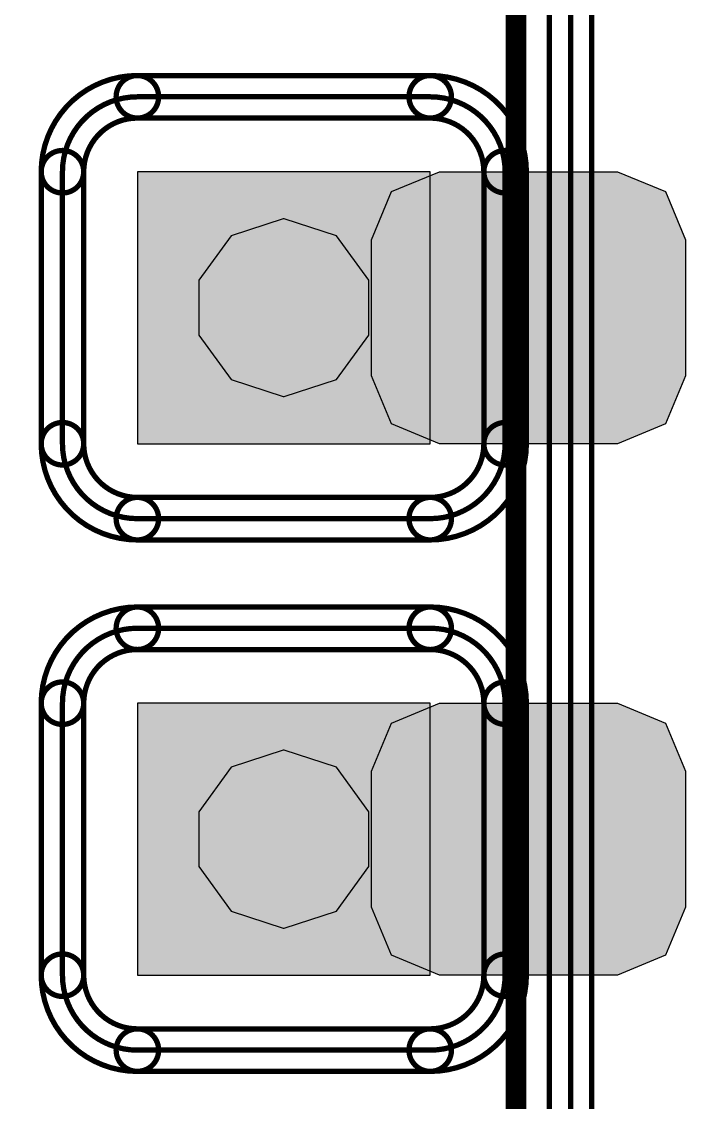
# Model space of a CAD drawing. Header units: millimetres. Extents: x -20.3 to 71.3, y -20.5 to 20.3.
# Drawn here: x 37.74 to 40.91, y -6.21 to -1.05 of the extents above; entities that cross this region are included whole.
import ezdxf

# ---------------------------------------------------------------- set-up
doc = ezdxf.new("R2010")
doc.units = ezdxf.units.MM
for name, color, linetype, true_color in [('Bottom Layer', 7, 'Continuous', 0x0000ff), ('Hole Layer', 7, 'Continuous', 0x222222), ('Top Layer', 7, 'Continuous', 0xff0000), ('Top Silkscreen Layer', 7, 'Continuous', 0xffcc00)]:
    doc.layers.add(name, color=color, linetype=linetype, true_color=true_color)

msp = doc.modelspace()

# ---------------------------------------------------------------- hatches: boundary and pattern name
at = {"layer": 'Bottom Layer'}
for points in [[(39.6891, -3.063), (39.6891, -1.763), (38.2891, -1.763), (38.2891, -3.063)], [(39.6891, -5.603), (39.6891, -4.303), (38.2891, -4.303), (38.2891, -5.603)]]:
    msp.add_hatch(color=256, dxfattribs=at).paths.add_polyline_path(points)
at = {"layer": 'Hole Layer'}
for points in [[(38.9916, -2.838), (39.2414, -2.7568), (39.3958, -2.5443), (39.3958, -2.2817), (39.2414, -2.0692), (38.9916, -1.988), (38.9865, -1.988), (38.7367, -2.0692), (38.5823, -2.2817), (38.5823, -2.5443), (38.7367, -2.7568), (38.9865, -2.838)], [(38.9916, -5.378), (39.2414, -5.2968), (39.3958, -5.0843), (39.3958, -4.8217), (39.2414, -4.6092), (38.9916, -4.528), (38.9865, -4.528), (38.7367, -4.6092), (38.5823, -4.8217), (38.5823, -5.0843), (38.7367, -5.2968), (38.9865, -5.378)]]:
    msp.add_hatch(color=256, dxfattribs=at).paths.add_polyline_path(points)
at = {"layer": 'Top Layer'}
for points in [[(39.6891, -3.063), (39.6891, -1.763), (38.2891, -1.763), (38.2891, -3.063)], [(40.9091, -2.738), (40.8139, -2.9678), (40.5841, -3.063), (39.7341, -3.063), (39.5043, -2.9678), (39.4091, -2.738), (39.4091, -2.088), (39.5043, -1.8582), (39.7341, -1.763), (40.5841, -1.763), (40.8139, -1.8582), (40.9091, -2.088)], [(39.6891, -5.603), (39.6891, -4.303), (38.2891, -4.303), (38.2891, -5.603)], [(40.9091, -5.278), (40.8139, -5.5078), (40.5841, -5.603), (39.7341, -5.603), (39.5043, -5.5078), (39.4091, -5.278), (39.4091, -4.628), (39.5043, -4.3982), (39.7341, -4.303), (40.5841, -4.303), (40.8139, -4.3982), (40.9091, -4.628)]]:
    msp.add_hatch(color=256, dxfattribs=at).paths.add_polyline_path(points)

# ---------------------------------------------------------------- linework, layer by layer
at = {"layer": 'Bottom Layer', "const_width": 0.0254}
for points in [[(40.2583, 16.2449, -1), (40.4615, 16.2449), (40.4615, -17.0389, -1), (40.2583, -17.0389)], [(37.8293, -1.763, -0.414214), (38.2891, -1.3033, -1), (38.2891, -1.5065, 0.414214), (38.0325, -1.763, -1)], [(38.2891, -1.5065, -1), (38.2891, -1.3033), (39.6891, -1.3033, -1), (39.6891, -1.5065)], [(38.2891, -1.5065, -1), (38.2891, -1.3033), (38.2891, -1.3033, -1), (38.2891, -1.5065)], [(39.6891, -1.3033, -0.414214), (40.1488, -1.763, -1), (39.9456, -1.763, 0.414214), (39.6891, -1.5065, -1)], [(39.6891, -1.5065, -1), (39.6891, -1.3033), (39.6891, -1.3033, -1), (39.6891, -1.5065)], [(39.6891, -3.4211, 0.414214), (40.0472, -3.063), (40.0472, -1.763, 0.414214), (39.6891, -1.4049), (39.6891, -1.4049), (38.2891, -1.4049), (38.2891, -1.4049, 0.414214), (37.9309, -1.763), (37.9309, -3.063, 0.414214), (38.2891, -3.4211), (38.2891, -3.4211), (39.6891, -3.4211)], [(37.8293, -1.763, -1), (38.0325, -1.763), (38.0325, -3.063, -1), (37.8293, -3.063)], [(40.1488, -3.063, -1), (39.9456, -3.063), (39.9456, -1.763, -1), (40.1488, -1.763)], [(38.2891, -3.5227, -0.414214), (37.8293, -3.063, -1), (38.0325, -3.063, 0.414214), (38.2891, -3.3195, -1)], [(40.1488, -3.063, -0.414214), (39.6891, -3.5227, -1), (39.6891, -3.3195, 0.414214), (39.9456, -3.063, -1)], [(38.2891, -3.5227, -1), (38.2891, -3.3195), (38.2891, -3.3195, -1), (38.2891, -3.5227)], [(38.2891, -3.5227, -1), (38.2891, -3.3195), (39.6891, -3.3195, -1), (39.6891, -3.5227)], [(39.6891, -3.5227, -1), (39.6891, -3.3195), (39.6891, -3.3195, -1), (39.6891, -3.5227)], [(37.8293, -4.303, -0.414214), (38.2891, -3.8433, -1), (38.2891, -4.0465, 0.414214), (38.0325, -4.303, -1)], [(38.2891, -4.0465, -1), (38.2891, -3.8433), (39.6891, -3.8433, -1), (39.6891, -4.0465)], [(38.2891, -4.0465, -1), (38.2891, -3.8433), (38.2891, -3.8433, -1), (38.2891, -4.0465)], [(39.6891, -3.8433, -0.414214), (40.1488, -4.303, -1), (39.9456, -4.303, 0.414214), (39.6891, -4.0465, -1)], [(39.6891, -4.0465, -1), (39.6891, -3.8433), (39.6891, -3.8433, -1), (39.6891, -4.0465)], [(37.9309, -5.603, 0.414214), (38.2891, -5.9612), (38.2891, -5.9612), (39.6891, -5.9612), (39.6891, -5.9612, 0.414214), (40.0472, -5.603), (40.0472, -4.303, 0.414214), (39.6891, -3.9449), (39.6891, -3.9449), (38.2891, -3.9449), (38.2891, -3.9449, 0.414214), (37.9309, -4.303)], [(37.8293, -4.303, -1), (38.0325, -4.303), (38.0325, -5.603, -1), (37.8293, -5.603)], [(40.1488, -5.603, -1), (39.9456, -5.603), (39.9456, -4.303, -1), (40.1488, -4.303)], [(38.2891, -6.0628, -0.414214), (37.8293, -5.603, -1), (38.0325, -5.603, 0.414214), (38.2891, -5.8596, -1)], [(40.1488, -5.603, -0.414214), (39.6891, -6.0628, -1), (39.6891, -5.8596, 0.414214), (39.9456, -5.603, -1)], [(38.2891, -6.0628, -1), (38.2891, -5.8596), (38.2891, -5.8596, -1), (38.2891, -6.0628)], [(38.2891, -6.0628, -1), (38.2891, -5.8596), (39.6891, -5.8596, -1), (39.6891, -6.0628)], [(39.6891, -6.0628, -1), (39.6891, -5.8596), (39.6891, -5.8596, -1), (39.6891, -6.0628)]]:
    msp.add_lwpolyline(points, format="xyb", close=True, dxfattribs=at)
msp.add_lwpolyline([(19.0762, -17.0389), (19.0762, 16.2449), (40.3599, 16.2449), (40.3599, -17.0389)], close=True, dxfattribs=at)
at = {"layer": 'Bottom Layer'}
for points in [[(39.6891, -3.063), (39.6891, -1.763), (38.2891, -1.763), (38.2891, -3.063)], [(39.6891, -5.603), (39.6891, -4.303), (38.2891, -4.303), (38.2891, -5.603)]]:
    msp.add_lwpolyline(points, close=True, dxfattribs=at)
at = {"layer": 'Hole Layer'}
for points in [[(38.9916, -2.838), (39.2414, -2.7568), (39.3958, -2.5443), (39.3958, -2.2817), (39.2414, -2.0692), (38.9916, -1.988), (38.9865, -1.988), (38.7367, -2.0692), (38.5823, -2.2817), (38.5823, -2.5443), (38.7367, -2.7568), (38.9865, -2.838)], [(38.9916, -5.378), (39.2414, -5.2968), (39.3958, -5.0843), (39.3958, -4.8217), (39.2414, -4.6092), (38.9916, -4.528), (38.9865, -4.528), (38.7367, -4.6092), (38.5823, -4.8217), (38.5823, -5.0843), (38.7367, -5.2968), (38.9865, -5.378)]]:
    msp.add_lwpolyline(points, close=True, dxfattribs=at)
at = {"layer": 'Top Layer'}
for points in [[(39.6891, -3.063), (39.6891, -1.763), (38.2891, -1.763), (38.2891, -3.063)], [(40.9091, -2.738), (40.8139, -2.9678), (40.5841, -3.063), (39.7341, -3.063), (39.5043, -2.9678), (39.4091, -2.738), (39.4091, -2.088), (39.5043, -1.8582), (39.7341, -1.763), (40.5841, -1.763), (40.8139, -1.8582), (40.9091, -2.088)], [(39.6891, -5.603), (39.6891, -4.303), (38.2891, -4.303), (38.2891, -5.603)], [(40.9091, -5.278), (40.8139, -5.5078), (40.5841, -5.603), (39.7341, -5.603), (39.5043, -5.5078), (39.4091, -5.278), (39.4091, -4.628), (39.5043, -4.3982), (39.7341, -4.303), (40.5841, -4.303), (40.8139, -4.3982), (40.9091, -4.628)]]:
    msp.add_lwpolyline(points, close=True, dxfattribs=at)
at = {"layer": 'Top Silkscreen Layer', "const_width": 0.1}
msp.add_lwpolyline([(40.0991, -17.143), (40.0991, 14.857)], dxfattribs=at)
msp.add_lwpolyline([(40.0991, -17.143), (40.0991, 14.857)], dxfattribs=at)

doc.saveas('drawing.dxf')
